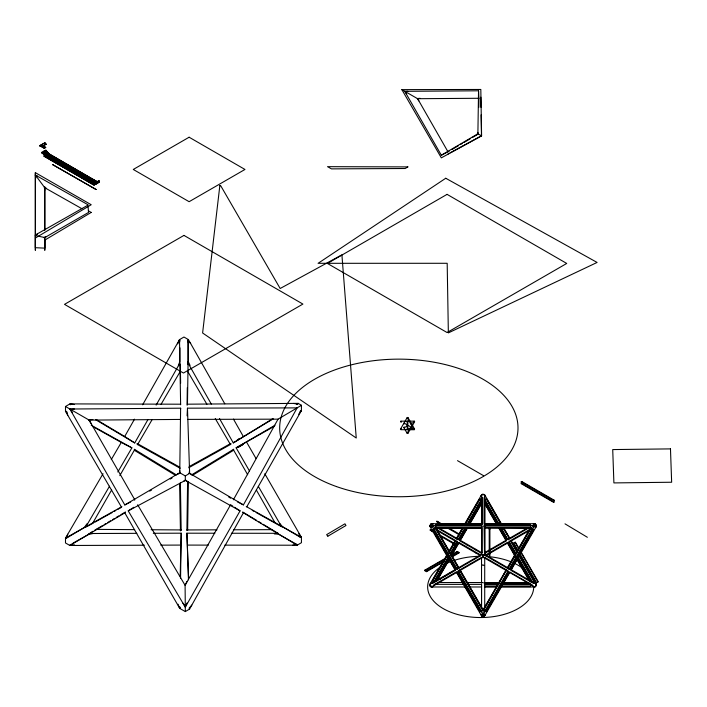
<?xml version="1.0" encoding="UTF-8"?>
<svg xmlns="http://www.w3.org/2000/svg" width="707" height="707" viewBox="0 0 707 707"><rect width="100%" height="100%" fill="white"/><g stroke="black" fill="none" stroke-linecap="round" stroke-linejoin="round"><path stroke-width="1.06" d="M35.35 172.676L35.35 250.322L35.385 238.012L91.203 204.73L35.35 172.658L35.35 247.697L44.788 248.139L44.788 237.579L35.359 235.511M44.788 230.447L44.788 187.753L35.359 175.044L35.836 178.014M103.028 473.734L65.495 538.107L65.495 542.976L69.878 545.477L144.387 545.212M407.232 425.252L407.232 421.575M407.232 417.537L407.267 418.208M407.55 433.161L407.382 432.64M407.55 425.667L407.55 425.243M410.484 423.458L407.55 418.261M407.851 433.382L407.851 432.711M407.868 425.623L407.762 429.22M481.538 607.357L481.538 584.371L468.538 584.371M481.538 522.376L481.538 520.467M481.538 503.022L481.538 500.415M481.538 499.434L481.538 497.64L482.165 497.64L482.192 524.09L435.733 524.47L481.529 524.47L481.75 494.829A1.149 0.937 60 0 1 482.333 494.493L483.924 494.493A1.149 0.937 -60 0 1 484.507 494.829L485.276 496.067L484.719 496.385M484.763 614.966L484.719 614.957A1.591 0.919 60 0 0 485.258 614.675L484.719 614.321L484.507 615.877A1.149 0.937 60 0 1 483.924 616.212L482.059 616.142L481.538 614.321L480.999 614.675A1.591 0.919 -60 0 0 481.494 614.966L481.538 614.993M484.719 524.134L484.719 495.245A1.591 0.919 0 0 0 483.128 494.326A1.591 0.919 0 0 0 481.538 495.245L481.538 495.74A1.591 0.919 60 0 0 480.999 496.022L481.538 496.385M483.128 614.162L482.572 613.72L483.128 613.402L483.685 613.72L483.128 615.841M484.719 550.824C486.849 554.474 482.351 554.306 483.128 557.178L458.118 571.636L481.016 611.299L483.022 610.141L459.789 569.904M483.128 494.794L483.128 494.741A1.591 0.919 -60 0 0 481.202 495.43L464.755 523.922M484.083 526.238L484.719 525.566L534.059 525.566A1.591 0.919 0 0 0 535.65 524.647L535.438 524.232A1.149 0.937 -60 0 0 534.854 523.896L533.396 523.843L533.396 524.488L533.935 524.126A1.591 0.919 -60 0 0 533.44 523.843L533.396 523.843M484.622 527.837L530.215 528.164L533.396 526.326C534.147 527.192 535.314 523.825 536.233 525.61A1.149 0.937 0 0 1 536.233 526.282L535.544 527.563L534.987 527.245L535.614 526.883M484.719 503.543L484.719 524.47L530.524 524.47L484.065 524.09L484.065 497.64L484.719 497.64M484.719 503.022L484.719 500.379M88.057 206.126L88.516 212.445L44.788 237.579L44.788 250.322L44.78 240.495M246.239 506.548L246.77 506.831L301.421 410.59L301.447 405.288L298.168 403.37L187.47 404.183L187.452 404.784M125.307 512.557L124.803 512.867L179.737 608.4L185.322 611.582L185.296 607.154L240.062 510.861L185.296 480.407L185.322 475.944L189.626 473.319L187.47 408.178L297.134 407.886L301.447 405.288M484.755 526.229L484.755 552.37L484.719 551.389M179.931 347.862L179.755 361.586L178.411 365.713M134.303 500.123L134.807 499.84L89.162 420.108L69.878 409.026L124.803 504.957L179.737 472.727L180.621 408.195L69.878 409.026L65.495 406.49L69.905 403.9L180.621 404.201L180.63 404.793M180.25 607.569L179.737 608.4L179.755 606.677M180.188 576.196L181.204 533.184L153.295 533.29M180.568 578.176L181.204 533.184M187.055 405.129L187.311 387.604M187.47 404.183L188.416 339.599L183.961 337.027L179.507 339.625L142.637 404.802M186.904 530.524L187.611 481.617L185.287 479.797L185.296 480.407L128.232 510.887L185.296 607.154L187.037 602.947M187.629 530.321L188.362 481.476M478.542 90.796L478.931 98.273L417.625 98.706L404.784 91.318L441.336 155.231L477.888 133.782L478.542 90.796L404.784 91.318L401.868 89.63L480.822 89.462L481.6 135.903M478.789 107.384L478.931 98.273M44.311 237.994L44.329 237.19L46.574 236.553M188.345 342.824L188.416 339.599L224.791 403.803M187.47 408.178L187.072 415.804M407.241 417.466L403.962 423.086M181.186 530.515L180.373 482.713M185.322 475.944L179.737 472.727L179.799 470.676M401.868 89.648L441.327 157.855L481.591 135.912L477.888 133.782L477.932 132.412M454.946 569.78L430.28 527.06A1.591 0.919 60 0 1 429.962 526.158L430.819 524.232A1.149 0.937 60 0 1 431.403 523.896L432.852 524.488L432.852 523.843A1.591 0.919 60 0 0 432.322 524.126L432.304 524.17M534.987 583.461L535.544 583.134L536.233 584.415A1.149 0.937 0 0 1 536.233 585.096L535.438 586.474A1.149 0.937 60 0 1 534.854 586.81L533.935 586.571A1.591 0.919 60 0 1 533.44 586.854L533.396 586.209M432.852 586.209C431.597 588.887 428.354 583.178 431.261 583.452M483.128 556.718L483.111 556.842A1.591 0.919 60 0 1 482.793 557.381M483.128 615.523L483.111 615.656A1.591 0.919 60 0 1 482.174 616.195L482.059 616.142M187.823 419.401L278.045 419.163L297.134 407.886L243.411 504.895L189.626 473.319L189.096 473.619L189.538 470.659M187.647 364.6L188.203 361.569L187.894 340.438L188.416 339.599M429.953 525.875L429.971 525.743A1.591 0.919 60 0 1 430.899 525.213L431.014 525.266M429.953 584.689L429.971 584.556A1.591 0.919 60 0 1 430.28 584.026L455.591 569.409L432.693 529.737L455.564 570.196L432.657 583.425L432.331 582.842M407.267 432.675L407.241 433.4M179.551 342.268L180.029 340.465L179.507 339.625L177.793 343.885M46.079 144.281L44.895 142.841L39.742 145.615L44.267 148.364L45.681 147.374L42.835 145.713L39.654 145.686L42.888 146.004L46.079 144.281L45.018 142.964M42.888 146.004L46.114 144.157M44.895 142.841L39.707 145.739L42.844 145.889L45.69 147.551M432.852 526.326L432.322 526.582A1.591 0.919 -60 0 1 432.808 525.734L432.852 526.326L436.042 528.164L458.79 567.562M480.981 554.756L480.999 554.686A1.591 0.919 -60 0 1 481.494 553.837L481.538 553.793M121.896 506.654L65.495 538.107L66.485 538.133L67.775 534.2M407.842 418.19L407.859 417.501M186.94 581.508L185.093 585.308L185.296 607.154M74.403 544.858L69.878 545.477L70.346 544.602L72.123 544.143M233.39 499.787L278.045 419.163M401.417 429.317L400.834 429.679L407.303 429.723M413.675 421.575L414.284 421.186M185.322 611.582L189.626 609.019L243.411 512.805L242.899 512.495M147.993 419.49L134.728 442.935L124.706 436.493L134.516 419.145M156.141 405.084L179.808 363.248M230.597 504.754L185.093 585.308L137.653 504.771M92.67 523.224L111.679 489.898M119.828 475.617L134.728 449.511L134.215 449.237M484.869 554.518L484.534 555.101L509.102 569.285L532.362 529.048M486.204 556.064L486.681 555.569M507.432 568.322L507.767 567.739M509.102 569.294L509.447 568.711M400.427 429.229L403.706 423.555M407.55 432.498L410.484 427.417M407.912 433.373L411.138 427.788M411.386 427.373L414.664 421.69L410.82 423.917M431.677 531.072L432.012 530.48M438.234 522.659L438.57 522.075M452.895 543.321L453.24 542.737M447.266 554.208L430.28 583.646A1.591 0.919 -60 0 0 429.997 585.122A1.591 0.919 -60 0 0 430.899 585.493A1.591 0.919 0 0 0 430.775 586.474A1.591 0.919 0 0 0 432.198 586.978L465.091 586.978M448.918 551.363L454.946 540.917M456.536 538.16L462.564 527.714M455.608 540.528L449.086 551.867M456.536 538.937L463.005 527.634M465.162 523.896L479.726 498.665L481.741 499.822L467.566 524.382M446.904 555.64L432.384 580.783L434.398 581.941L448.574 557.39M432.719 580.977L447.443 555.481M449.078 552.644L455.626 541.315M457.164 538.522L463.165 528.138M465.347 524.355L480.062 498.859M465.241 527.625L458.207 539.901L437.218 527.784M467.424 523.834L481.405 499.628M434.063 581.755L448.141 557.372M450.341 553.554L457.288 541.491L436.299 529.375M434.452 581.622L448.53 557.231M450.695 553.475L457.199 542.216M458.79 539.459L465.286 528.2M467.451 524.453L481.538 500.061M450.757 553.608L457.296 542.278L436.343 530.179M465.383 528.156L458.843 539.494L438.243 527.599M436.405 580.588L449.493 557.92M451.128 555.092L458.216 542.808L480.583 555.72M466.894 527.678L459.771 540.024L482.201 552.98M469.033 523.967L481.582 502.244M436.652 580.951L449.334 558.972M451.499 555.234L458.861 542.419M467.212 527.908L459.78 540.784L481.661 553.431M469.271 524.32L481.927 502.403M437.668 579.722L449.042 560.024M451.207 556.268L458.79 543.135M460.381 540.378L467.424 528.182M469.589 524.435L482.041 502.854M475.484 549.852L475.811 549.286M475.908 553.024L476.244 552.45M479.77 555.242L480.106 554.659M484.949 558.238L485.285 557.655L508.183 570.885L484.949 611.131M483.128 613.402L483.128 609.726L505.876 570.319M507.467 567.562L530.215 528.164M506.512 569.913L483.27 610.159L485.285 611.316M507.785 567.748L530.683 528.076L532.698 529.243M483.606 610.353L506.168 570.496M508.121 567.942L531.019 528.27M509.72 568.861L534.386 526.141A1.591 0.919 -60 0 1 535.977 525.221A1.591 0.919 -60 0 1 535.977 527.06L511.311 569.78M509.72 572.537L485.046 615.267A1.591 0.919 -60 0 1 483.455 616.186A1.591 0.919 -60 0 1 483.455 614.348L508.183 571.654L483.128 557.187M531.92 582.471L532.256 581.879M532.336 585.599L532.583 585.157L509.685 571.936L486.204 611.855L509.102 572.184L534.386 586.783A1.591 0.919 -60 0 0 535.977 585.864A1.591 0.919 -60 0 0 535.977 584.026L510.728 569.444L533.626 529.773L510.693 570.213L533.591 583.434L533.935 582.851M111.291 459.559L121.286 442.432L131.882 447.867L117.822 471.984M109.532 486.204L85.52 527.387L84.531 527.36L66.485 538.133M137.07 444.279L137.565 444.579L152.191 419.507M161.055 404.333L180.426 371.131M430.687 526.962L430.704 526.927A1.591 0.919 0 0 0 430.687 527.528L431.261 527.245L429.953 526.017M535.544 527.563L535.57 527.528A1.591 0.919 0 0 0 535.57 526.962L535.57 526.962M535.544 583.779L535.57 583.743A1.591 0.919 0 0 0 535.57 583.169L535.57 583.169M86.89 523.843L84.531 527.36L86.448 526.671M298.663 414.231L301.421 410.59L300.44 410.573M191.818 605.095L189.096 608.188L189.626 609.019M480.981 496.067L481.538 495.625M485.276 614.639L484.719 615.081M90.531 532.725L88.693 534.386L73.095 543.073M178.703 473.867L179.94 472.762M413.692 429.193L414.549 429.114M400.498 429.149L401.143 428.813M133.791 507.281L128.232 510.887M233.469 442.582L235.157 441.477M236.845 440.373L238.533 439.268M239.373 438.72L239.867 438.42L237.587 439.683M272.593 418.783L233.283 442.891L219.462 418.491M188.725 467.742L230.933 444.235M191.403 474.998L233.796 449.192M192.525 475.298L233.584 450.271M238.25 447.425L243.288 444.35L238.286 446.912M296.675 404.271L298.168 403.37L297.7 404.245L293.644 403.405M233.283 442.891L273.309 418.774M44.833 240.088L91.203 212.427M91.026 532.406L92.882 531.302M94.747 530.197L102.206 525.769M104.062 524.665L105.926 523.56M107.791 522.455L110.584 520.794M112.448 519.689L114.313 518.584M116.178 517.48L118.97 515.818M120.835 514.714L125.493 511.948M69.878 545.477L124.803 512.867M327.809 536.242L326.652 534.625L344.954 523.807L345.953 525.522L327.951 536.153M439.383 579.369L441.027 578.344M442.67 577.372L445.931 575.445M453.806 570.796L446.744 574.968M440.196 579.166L439.356 579.325M224.791 545.132L297.134 545.221L301.447 542.684L301.421 537.338L264.78 473.743M441.336 155.231L449.245 151.095M452.029 149.46L458.543 145.642M460.398 144.546L462.263 143.459M464.119 142.363L470.632 138.545M472.497 137.45L477.145 134.728M149.716 491.1L151.581 490.004M170.21 479.072L172.075 477.976M456.872 568.675L457.102 569.117L456.846 568.667L457.597 568.251M249.527 471.074L236.129 447.823L274.996 425.243M236.129 447.823L274.537 426.206M299.927 411.456L301.421 410.59M96.779 183.396L95.816 184.085L41.501 152.562L42.464 152.014L95.003 182.344L95.003 184.554L44.965 155.54L44.17 156.309L94.04 185.11L95.003 184.421M96.779 181.319L95.816 181.876L43.498 151.846L95.816 182.053L96.779 181.505L44.232 150.989L43.277 151.537L45.416 154.541M45.893 150.238L43.507 151.634L45.363 154.25L48.235 153.136L45.893 150.238L48.235 153.136M41.722 152.871L42.685 152.323L96.85 183.617L96.85 182.07L94.455 180.692L94.296 182.326L96.691 183.705L99.086 182.318L99.086 180.78L96.311 181.946M43.498 151.846L44.461 151.298L96.779 181.505M48.376 155.787L45.522 154.153L43.666 151.537L48.297 154.188L48.217 155.885L48.138 154.285L43.507 151.634L46.388 150.52M44.17 156.309L45.124 155.761L42.685 152.323M45.893 154.259L43.754 151.263L96.293 181.593L96.293 183.802L41.978 152.288L44.647 156.035L44.965 155.54M95.003 182.344L94.04 183.078L95.003 182.53M94.296 180.78L96.691 182.159L99.086 180.78M96.311 183.484L99.086 182.318M403.732 427.275L404.28 426.957M410.502 423.369L411.05 423.051M400.807 429.326L401.39 428.99M407.771 425.314L407.241 425.464M413.71 421.885L414.284 421.549M404.05 427.823L407.55 425.8M433.63 529.207L435.627 528.049L458.852 568.287M521.253 481.75L521.731 481.476L554.12 500.176L553.643 502.368L521.253 483.668L521.253 481.75L553.643 500.45L554.12 500.176M521.253 483.668L521.731 483.394L554.12 502.094M443.687 561.747L426.542 571.654L424.863 570.682L424.863 570.134L444.871 558.583M452.489 554.182L457.252 551.433L458.931 552.397L458.931 552.954L452.259 556.798M424.863 570.682L444.871 559.131M451.543 555.287L457.252 551.981L458.931 552.954M424.863 570.134L426.542 571.097L444.641 560.651M452.259 556.25L458.931 552.397M484.401 552.777L506.504 540.024L499.416 527.749M507.44 539.476L527.555 527.864M433.957 529.022L457.182 569.25L480.08 556.029L479.753 555.463L480.08 556.029M484.551 553.457L506.495 540.784L498.956 527.705M529.083 527.749L508.094 539.874L501.175 527.882M484.534 555.614L507.432 542.393L515.297 556.02M530.966 528.792L509.013 541.465L515.986 553.537M485.665 555.72L508.094 542.782L515.182 555.057M509.031 542.242L529.914 530.179M87.986 205.136L35.359 234.989L35.403 238.012M45.681 147.374L44.258 148.187L39.645 145.501M87.412 526.335L93.103 523.162M94.994 522.102L112.051 512.593M113.951 511.532L115.842 510.472M117.742 509.42L121.533 507.299M189.096 466.647L230.933 443.386M65.495 538.107L68.305 536.56M447.999 154.002L449.431 153.225M450.35 152.721L465.082 144.696M466.01 144.193L479.152 137.025M480.097 136.504L481.467 135.682L481.122 114.87M124.803 504.957L130.707 501.943M432.198 524.108L432.764 523.869M430.616 525.036L432.764 525.708M534.059 586.589L533.396 586.854M183.458 481.334L185.296 480.407M37.524 234.15L35.359 234.989L35.827 235.378M476.394 134.657L478.038 133.8M177.492 474.043L180.25 473.027L179.737 472.727M483.615 557.523L483.685 557.514A1.591 0.919 0 0 1 482.634 557.523L482.572 557.514M292.663 545.221L296.675 544.355L297.134 545.221L243.411 512.805M92.917 533.502L88.693 534.386L89.162 533.52L136.831 533.343M92.917 419.507L88.693 419.834L91.026 423.36M420.126 98.308L417.316 98.529L418.862 100.871M405.093 91.495L407.798 91.291M70.346 409.291L74.403 408.991M484.719 495.74L484.763 495.74A1.591 0.919 -60 0 1 485.258 496.022L485.276 496.067M484.489 552.37L484.083 525.928L484.719 525.928M280.272 525.99L282.579 526.724L300.44 537.364L301.421 537.338L298.663 533.758M401.081 422.061L400.542 421.761M89.162 420.108L180.267 419.428M186.887 529.941L216.978 529.835M233.443 529.782L271.85 529.649M160.789 545.15L180.621 545.079M400.86 421.151L407.303 421.151M407.789 421.151L414.355 421.151M407.789 428.972L414.24 429.299M407.789 429.723L414.24 429.723M481.538 523.728L432.198 523.728A1.591 0.919 0 0 0 430.607 524.647A1.591 0.919 0 0 0 432.198 525.566L481.538 525.54L481.538 554.429L483.128 555.349M484.719 523.728L534.059 523.728A1.591 0.919 0 0 1 535.65 524.647L535.65 525.027M481.538 524.09L482.165 524.09M435.733 525.928L482.201 525.92L482.201 552.37L481.538 552.37M484.083 525.92L530.524 525.928M435.733 527.457L481.538 527.457M484.719 527.457L530.524 527.457M481.529 527.837L435.733 527.837L435.733 525.54M484.719 527.846L530.524 527.846L530.524 525.548M436.042 528.164L481.538 528.164L481.538 554.429L456.536 568.87L431.871 526.141A1.591 0.919 60 0 0 431.243 525.416L431.129 525.336M489.217 529.402L489.898 529.402M489.217 553.934L489.898 553.934M438.207 582.541L463.12 582.541M467.451 582.541L481.538 582.541M484.719 582.541L499.884 582.541M503.137 582.541L528.049 582.541M484.719 582.868L499.054 582.868M503.464 582.868L527.334 582.868M498.886 583.248L484.71 583.248L484.719 557.363M503.251 583.248L529.428 583.248M498.903 584.327L484.719 584.327L484.719 607.357M502.173 584.327L530.524 584.327L530.524 586.624L500.75 586.624M436.042 584.371L464.207 584.371M484.719 584.371L497.719 584.371M502.05 584.371L530.215 584.371M484.719 584.707L498.355 584.707M502.695 584.707L530.524 584.707M484.719 586.236L497.808 586.236M501.086 586.236L530.524 586.236M484.719 586.624L496.341 586.624M469.475 586.978L481.538 586.978M484.719 586.978L496.782 586.978M501.166 586.978L534.059 586.978A1.591 0.919 0 0 0 535.508 585.679M188.583 578.14L186.895 533.193L214.848 533.228M231.366 533.255L278.045 533.308L278.505 534.174L296.675 544.355M187.47 545.088L208.371 545.115M96.232 529.384L134.639 529.631M151.104 529.737L181.195 529.932M274.316 533.909L278.505 534.174L276.216 532.203L278.045 533.308M39.742 145.615L42.933 145.881M74.429 404.519L69.905 403.9L70.373 404.766M482.572 613.72L482.634 613.738A1.591 0.919 0 0 0 483.615 613.738M533.396 526.326L533.396 525.681L534.059 525.946M432.764 586.837L432.852 586.854A1.591 0.919 -60 0 1 432.322 586.571L432.304 586.536M431.129 586.739L431.261 586.783A1.591 0.919 60 0 0 431.871 586.783L457.173 572.166L480.08 611.838L456.855 572.361M46.565 188.38L44.329 187.39L44.788 190.218M35.827 175.407L37.506 176.255M237.499 501.882L243.411 504.895M124.706 444.403L125.21 444.676M137.052 443.43L179.79 467.186M137.565 444.579L180.188 468.273M91.194 425.207L131.882 447.867M67.015 412.208L65.495 411.359L65.495 406.49M92.44 426.365L121.286 442.432M246.77 506.831L301.421 537.338M252.249 510.374L254.149 511.426M256.04 512.487L279.742 525.716M35.359 175.044L87.968 204.747M44.788 187.753L81.95 208.733M46.309 154.789L48.217 155.885M477.888 133.782L478.383 133.994M88.393 210.81L91.194 212.418M41.501 152.562L95.816 183.953M44.647 156.035L94.517 184.827L94.517 182.618M44.011 156.088L94.04 185.11M400.86 421.213L401.426 421.575M404.05 423.051L407.55 425.075M411.368 427.275L407.851 425.26L407.868 421.213M400.86 421.575L401.373 421.876M403.732 423.599L404.28 423.917M410.502 427.505L414.24 429.662M457.509 460.655L483.544 475.687M442.617 524.408L436.891 521.103L436.555 521.695L441.327 524.444M448.114 527.581L459.797 534.333M446.815 527.616L459.223 534.784M509.791 568.905L484.719 554.429L484.719 525.548M535.641 585.67L535.508 585.599A1.591 0.919 60 0 0 535.977 583.646L519.53 555.163M458.816 542.393L480.831 555.075M434.151 531.717L430.333 529.516L429.997 530.1L433.815 532.3M438.923 534.474L454.91 543.701L454.574 544.293L440.258 536.03M429.856 586.253L431.862 587.42M413.71 428.999L410.732 423.882M228.768 497.074L230.632 498.17M96.373 419.64L124.706 436.493M95.692 419.719L134.728 442.935M240.062 510.861L234.485 507.255M564.999 523.843L587.367 537.285M242.669 511.956L256.65 520.396M258.515 521.519L261.307 523.207M263.172 524.329L275.288 531.646M176.556 474.998L134.728 449.511M134.401 450.306L175.407 475.298M189.626 473.319L191.288 474.344M294.448 543.577L297.134 545.221M481.538 615.081L480.981 614.639M231.101 505.045L232.789 506.15M481.944 616.071L481.838 615.983A1.591 0.919 60 0 1 481.202 615.267L456.536 572.537M431.014 586.669L430.908 586.58A1.591 0.919 60 0 1 429.962 584.963L429.953 584.822M299.185 536.092L300.44 537.364M533.396 525.681L533.44 525.734A1.591 0.919 60 0 1 533.935 526.582L533.953 526.653M484.719 553.793L484.763 553.837A1.591 0.919 60 0 1 485.258 554.686L485.276 554.756M187.894 340.438L190.66 343.558M279.742 523.534L282.579 526.724L281.598 526.75L258.32 486.336M69.878 409.026L72.618 412.658M404.784 91.318L406.605 93.739M43.993 151.899L45.849 154.524M182.963 603.221L185.287 606.615M430.704 583.779L430.687 583.743A1.591 0.919 0 0 1 430.687 583.169M187.541 371.122L206.93 404.307M215.246 418.535L230.438 444.535M121.374 506.937L65.495 411.359L66.485 411.324L67.775 415.265M519.177 548.712L515.359 542.101L513.344 543.268L517.71 550.824M520.812 551.548L538.266 581.773L536.251 582.93L519.892 554.597M515.023 542.296L518.841 548.906M520.476 551.743L537.921 581.967M513.689 543.073L518.045 550.62M520.228 554.403L536.586 582.736M501.493 523.922L485.046 495.43A1.591 0.919 60 0 0 483.199 494.82M503.684 527.714L509.72 538.16M511.311 540.917L517.338 551.363M501.263 524.152L486.54 498.647L484.534 499.814L498.797 524.453M503.296 527.696L509.438 538.319L502.986 527.908M510.693 540.502L517.135 551.663M519.3 555.419L533.926 580.756L531.929 581.905L517.727 557.231M486.204 498.842L500.936 524.347M510.71 541.27L517.25 552.6M518.885 555.437L533.608 580.942M484.887 499.681L499.098 524.294M517.63 556.382L532.256 581.72M500.883 528.147L507.467 539.459M509.058 542.216L515.571 553.572M484.693 502.244L497.233 523.967M517.365 558.839L530.453 581.508M484.843 503.269L496.774 523.931M516.905 558.813L530.223 581.87M484.755 503.791L496.668 524.435M498.833 528.182L505.876 540.378M507.467 543.135L515.049 556.268M517.215 560.024L529.128 580.659M407.859 417.404L411.138 423.086M411.386 423.511L414.602 429.087M486.213 554.65L486.54 555.216M481.343 558.221L481.016 557.646L458.109 570.867L481.352 611.104M403.962 427.788L407.241 433.479M460.381 570.319L483.128 609.726M435.309 528.235L458.207 567.907M459.789 570.664L482.687 610.335M458.127 571.618L482.801 614.348A1.591 0.919 60 0 1 483.111 615.249L483.128 615.39M456.828 572.378L456.483 571.795L433.585 585.016L433.921 585.599M434.001 581.879L434.337 582.453M435.256 584.053L435.592 584.636M246.716 442.37L256.049 458.578M417.625 98.706L447.999 151.828M233.283 449.466L247.662 474.724M256.367 490.022L274.855 522.526M233.46 419.101L243.288 436.44M211.296 404.086L187.682 362.408L188.203 361.569L190.059 365.395M178.014 604.202L179.737 608.4M430.704 527.563L430.607 526.865M432.277 526.556L432.198 525.946M483.128 556.577L483.111 556.436A1.591 0.919 60 0 0 482.351 554.968A1.591 0.919 60 0 0 481.202 554.624M186.895 533.193L188.46 579.828M180.621 408.195L180.639 408.77M180.312 364.618L180.63 383.238M179.507 339.625L180.621 404.201M179.613 483.676L180.435 530.895M480.822 97.168L480.999 107.393M553.643 500.45L553.643 502.368M521.731 481.476L521.731 483.394M489.898 527.493L489.898 555.852L489.217 555.852L489.217 527.493M482.165 497.64L482.165 523.967M481.538 557.363L481.538 582.948M481.538 584.371L481.538 606.694M457.252 551.433L457.252 551.981M426.542 571.097L426.542 571.654M407.868 429.025L407.868 429.662M407.55 417.713L407.55 418.332M407.232 421.213L407.232 421.849M407.232 425.623L407.232 429.662M98.706 180.559L98.706 182.097M96.691 182.159L96.691 183.705M95.816 181.867L95.816 184.085M94.455 180.692L94.455 182.229M44.78 186.666L44.78 229.731M484.719 615.461A1.591 0.919 0 0 1 483.128 616.38A1.591 0.919 0 0 1 481.538 615.461M430.28 526.68A1.591 0.919 -60 0 1 430.28 524.841A1.591 0.919 -60 0 1 431.871 523.922M484.719 554.049A1.591 0.919 0 0 1 483.128 554.968A1.591 0.919 0 0 1 481.538 554.049M483.455 557.381A1.591 0.919 -60 0 1 483.455 555.543A1.591 0.919 -60 0 1 485.046 554.624M534.386 523.922A1.591 0.919 60 0 1 535.977 524.841A1.591 0.919 60 0 1 535.977 526.68M481.865 565.547A0.981 0.787 0.8 0 1 483.791 565.556M481.732 582.913A1.007 0.813 0.7 0 1 483.42 582.922M533.697 586.925A53.025 30.613 0 0 1 462.74 615.735A53.025 30.613 0 0 1 439.789 567.429M446.921 563.32A53.025 30.613 0 0 1 450.439 561.773M455.264 560.059A53.025 30.613 0 0 1 478.78 556.329M488.219 556.621A53.025 30.613 0 0 1 511.691 562.092M515.403 563.788A53.025 30.613 0 0 1 523.127 568.578M219.842 185.605L202.609 332.988L356.248 438.013L341.905 254.847L280.166 288.5L220.796 185.879L219.842 185.605M467.336 544.399L467.009 544.964L467.354 544.408M407.859 166.905L405.217 168.505L331.459 168.876L327.535 166.666L407.859 166.905M445.746 178.252L318.097 263.313L447.186 263.287L448.353 332.9L597.097 262.447L445.746 178.252M189.123 137.22L133.278 169.459L189.123 201.698L244.967 169.459L189.123 137.22M183.961 235.404L64.514 304.363L183.458 373.031L302.905 304.072L183.961 235.404M447.071 194.363L327.412 263.446L447.071 332.529L566.731 263.446L447.071 194.363M670.475 448.892L612.722 449.572L613.897 482.916L671.65 482.236L670.475 448.892M96.134 189.538L52.504 164.537L96.134 189.538M336.488 486.575A119.165 68.8 0 0 0 517.957 429.803A119.165 68.8 0 0 0 342.055 367.454A119.165 68.8 0 0 0 336.488 486.575"/></g></svg>
